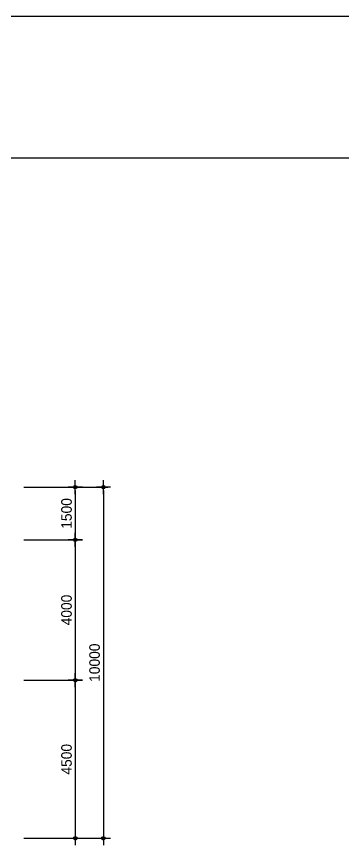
# Model space of a CAD drawing. Header units: millimetres. Extents: x 2237537 to 2823092, y 532110 to 734861.
# Drawn here: x 2431250 to 2440566, y 711177 to 734861 of the extents above; entities that cross this region are included whole.
import ezdxf

# ---------------------------------------------------------------- set-up
doc = ezdxf.new("R2010")
doc.units = ezdxf.units.MM
doc.header["$LTSCALE"] = 300
doc.header["$MEASUREMENT"] = 0
doc.layers.get('0').update_dxf_attribs({"lineweight": 0})
doc.layers.add('DIM', color=7, linetype='Continuous')
doc.layers.add('FORM', color=4, linetype='Continuous')
doc.styles.add('휴먼세엑스포', font='Dotum.ttf')
doc.dimstyles.new('CPDIM1', dxfattribs={"dimtxt": 3, "dimasz": 1, "dimexe": 1.25, "dimexo": 1, "dimgap": 1, "dimtad": 1, "dimdec": 0, "dimzin": 1, "dimdsep": 46, "dimtxsty": '휴먼세엑스포', "dimblk1": 'Z_DOT', "dimblk2": 'Z_DOT', "dimsah": 1, "dimcen": 2.5, "dimadec": 0, "dimazin": 0, "dimtfac": 1, "dimtdec": 0, "dimtix": 1, "dimtmove": 2, "dimatfit": 3, "dimldrblk": 'Z_DOT', "dimfxl": 1, "dimtolj": 1, "dimtzin": 1, "dimarcsym": 0})

# ---------------------------------------------------------------- blocks, each defined once
blk = doc.blocks.new('Z_DOT')
at = {"layer": 'DIM', "color": 7}
for p, q in [((-2, 0), (2, 0)), ((0, -2), (0, 2))]:
    blk.add_line(p, q, dxfattribs=at)
for radius in [0.5, 0.25]:
    blk.add_circle((0, 0), radius, dxfattribs=at)
blk = doc.blocks.new('*D45')
at = {"layer": 'DEFPOINTS', "color": 0}
for p in [(2431353, 721464), (2431353, 711464), (2433724, 711464)]:
    blk.add_point(p, dxfattribs=at)
at = {"layer": 'DIM', "color": 0, "lineweight": -2}
for p, q in [((2431453, 721464), (2433849, 721464)), ((2433724, 721364), (2433724, 711564)), ((2431453, 711464), (2433849, 711464))]:
    blk.add_line(p, q, dxfattribs=at)
at = {"layer": 'DIM', "color": 0, "lineweight": -2, "xscale": 100, "yscale": 100, "zscale": 100}
for p, rotation in [((2433724, 721464), 90), ((2433724, 711464), 270)]:
    blk.add_blockref('Z_DOT', p, dxfattribs=dict(at, rotation=rotation))
at = {"layer": 'DIM', "color": 0, "insert": (2433474, 716464), "char_height": 300, "attachment_point": 5, "rotation": 90, "style": '휴먼세엑스포'}
blk.add_mtext('\\A1;10000', dxfattribs=at)
blk = doc.blocks.new('*D46')
at = {"layer": 'DEFPOINTS', "color": 0}
for p in [(2431353, 719964), (2431353, 715964), (2432924, 715964)]:
    blk.add_point(p, dxfattribs=at)
at = {"layer": 'DIM', "color": 0, "lineweight": -2}
for p, q in [((2431453, 719964), (2433049, 719964)), ((2432924, 719864), (2432924, 716064)), ((2431453, 715964), (2433049, 715964))]:
    blk.add_line(p, q, dxfattribs=at)
at = {"layer": 'DIM', "color": 0, "lineweight": -2, "xscale": 100, "yscale": 100, "zscale": 100}
for p, rotation in [((2432924, 719964), 90), ((2432924, 715964), 270)]:
    blk.add_blockref('Z_DOT', p, dxfattribs=dict(at, rotation=rotation))
at = {"layer": 'DIM', "color": 0, "insert": (2432674, 717964), "char_height": 300, "attachment_point": 5, "rotation": 90, "style": '휴먼세엑스포'}
blk.add_mtext('\\A1;4000', dxfattribs=at)
blk = doc.blocks.new('*D47')
at = {"layer": 'DEFPOINTS', "color": 0}
for p in [(2431353, 715964), (2431353, 711464), (2432924, 711464)]:
    blk.add_point(p, dxfattribs=at)
at = {"layer": 'DIM', "color": 0, "lineweight": -2}
for p, q in [((2431453, 715964), (2433049, 715964)), ((2432924, 715864), (2432924, 711564)), ((2431453, 711464), (2433049, 711464))]:
    blk.add_line(p, q, dxfattribs=at)
at = {"layer": 'DIM', "color": 0, "lineweight": -2, "xscale": 100, "yscale": 100, "zscale": 100}
for p, rotation in [((2432924, 715964), 90), ((2432924, 711464), 270)]:
    blk.add_blockref('Z_DOT', p, dxfattribs=dict(at, rotation=rotation))
at = {"layer": 'DIM', "color": 0, "insert": (2432674, 713714), "char_height": 300, "attachment_point": 5, "rotation": 90, "style": '휴먼세엑스포'}
blk.add_mtext('\\A1;4500', dxfattribs=at)
blk = doc.blocks.new('*D12')
at = {"layer": 'DEFPOINTS', "color": 0}
for p in [(2431353, 721464), (2431353, 719964), (2432924, 719964)]:
    blk.add_point(p, dxfattribs=at)
at = {"layer": 'DIM', "color": 0, "lineweight": -2}
for p, q in [((2431453, 721464), (2433049, 721464)), ((2432924, 721364), (2432924, 720064)), ((2431453, 719964), (2433049, 719964))]:
    blk.add_line(p, q, dxfattribs=at)
at = {"layer": 'DIM', "color": 0, "lineweight": -2, "xscale": 100, "yscale": 100, "zscale": 100}
for p, rotation in [((2432924, 721464), 90), ((2432924, 719964), 270)]:
    blk.add_blockref('Z_DOT', p, dxfattribs=dict(at, rotation=rotation))
at = {"layer": 'DIM', "color": 0, "insert": (2432674, 720714), "char_height": 300, "attachment_point": 5, "rotation": 90, "style": '휴먼세엑스포'}
blk.add_mtext('\\A1;1500', dxfattribs=at)
blk = doc.blocks.new('FORM')
at = {"layer": 'FORM', "flags": 128}
blk.add_lwpolyline([(162564, 26543), (159542, 26543), (159542, 23521), (162564, 23521), (162564, 58478), (159542, 58478), (159542, 55456), (162564, 55456), (162564, 58478), (115719, 58478), (115719, 55456), (118742, 55456), (118742, 58478), (115719, 58478), (115719, 23521), (118742, 23521), (118742, 26543), (115719, 26543), (115719, 23521), (162564, 23521)], dxfattribs=at)
at = {"layer": 'FORM', "const_width": 37.8}
blk.add_lwpolyline([(120245, 27347), (120245, 54452), (159038, 54452), (159038, 27347)], close=True, dxfattribs=at)

msp = doc.modelspace()

# ---------------------------------------------------------------- block references
msp.add_blockref('FORM', (2285772.9, 676382.5))

# ---------------------------------------------------------------- dimensions: what is measured, and where the dimension line sits
at = {"layer": 'DIM'}
for base, p1, p2, picture, middle in [((2433723.9, 711464.4), (2431353, 721464.4), (2431353, 711464.4), '*D45', (2433473.7, 716464.4)), ((2432923.9, 719964.4), (2431353, 721464.4), (2431353, 719964.4), '*D12', (2432673.7, 720714.4)), ((2432923.9, 715964.4), (2431353, 719964.4), (2431353, 715964.4), '*D46', (2432673.7, 717964.4)), ((2432923.9, 711464.4), (2431353, 715964.4), (2431353, 711464.4), '*D47', (2432673.7, 713714.4))]:
    dim = msp.add_linear_dim(base=base, p1=p1, p2=p2, angle=90, dimstyle='CPDIM1', override={"dimscale": 100}, dxfattribs=at)
    dim.commit()
    dim.dimension.update_dxf_attribs({"geometry": picture, "text_midpoint": middle})

doc.saveas('drawing.dxf')
